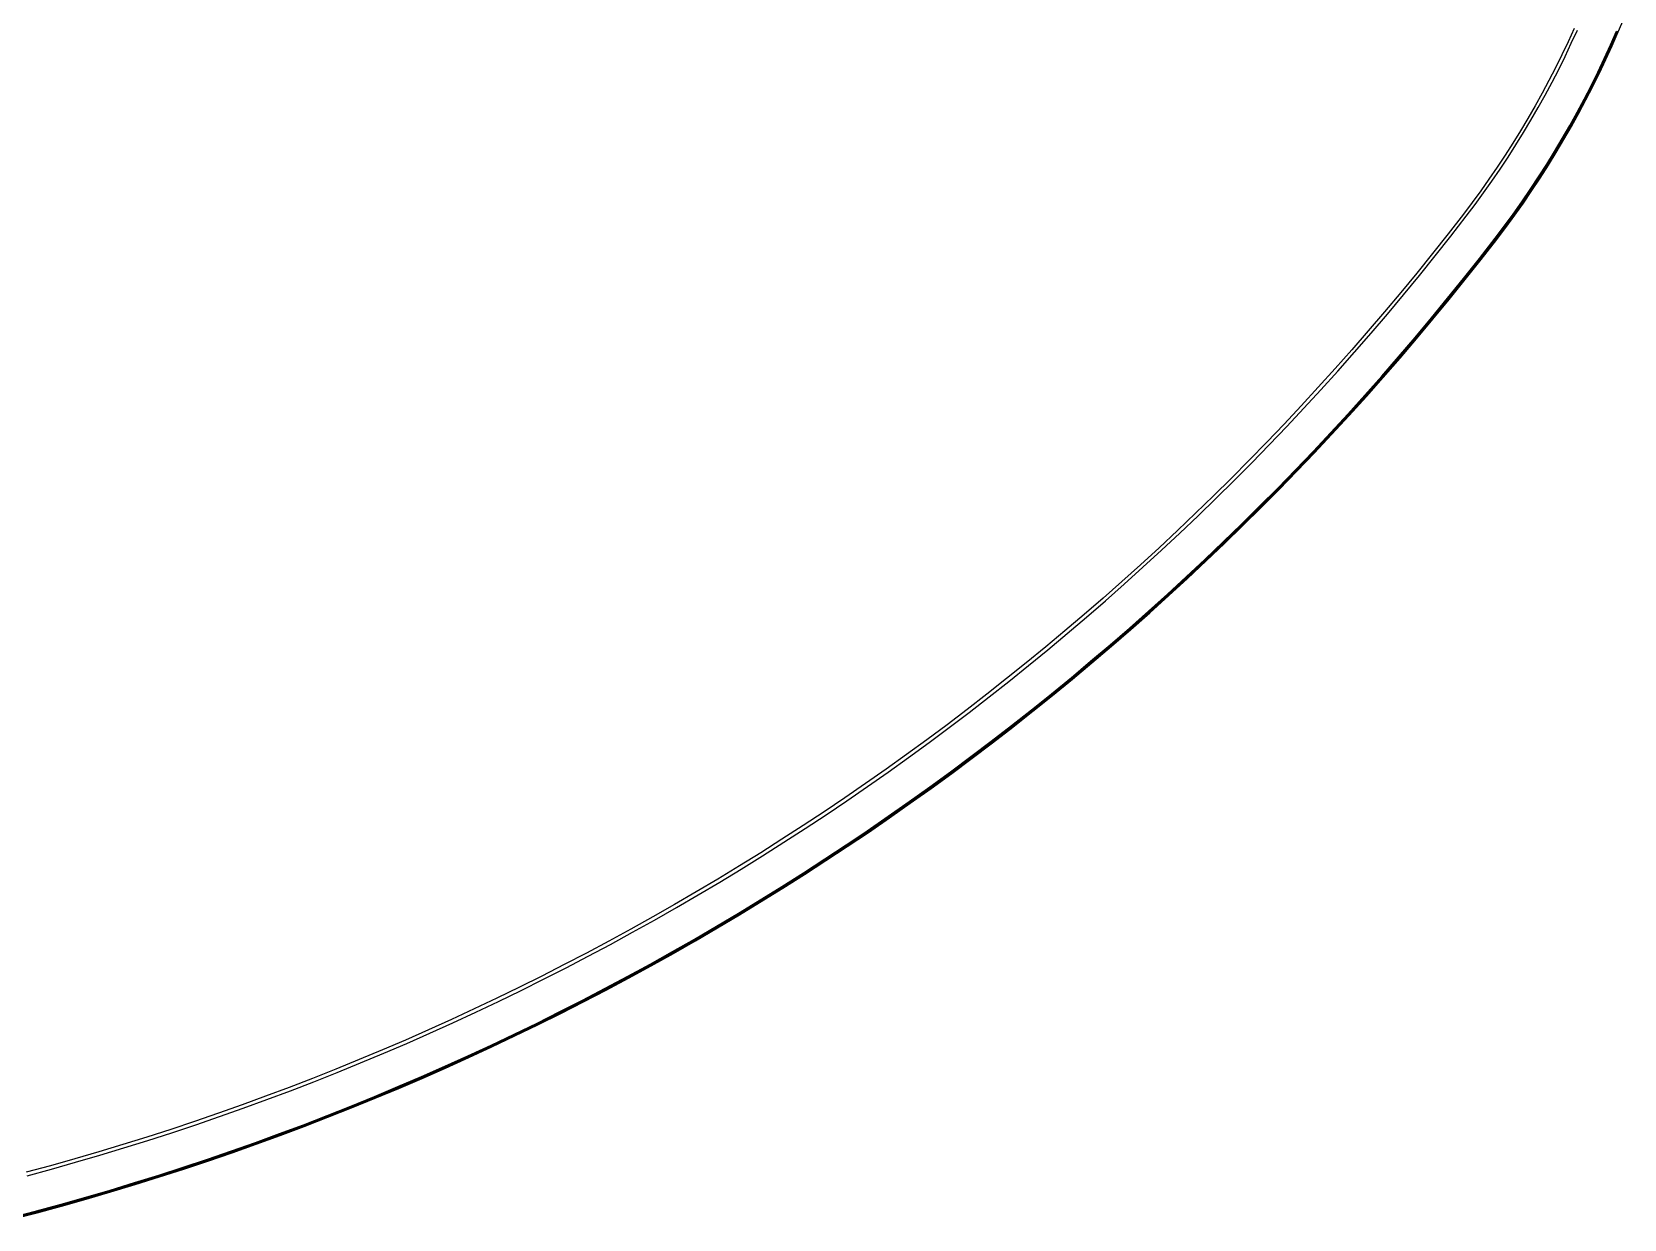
# Model space of a CAD drawing. Header units: millimetres. Extents: x 188.6 to 263.2, y 40.1 to 120.1.
# Drawn here: x 252.2064 to 252.492, y 57.1146 to 57.3277 of the extents above; entities that cross this region are included whole.
import ezdxf

# ---------------------------------------------------------------- set-up
doc = ezdxf.new("R2010")
doc.units = ezdxf.units.MM
doc.layers.add('ARQ', color=8, linetype='Continuous')

# ---------------------------------------------------------------- blocks, each defined once
blk = doc.blocks.new('arq-3pav')
at = {"layer": 'ARQ'}
for p, q in [((47.47461, 17.07143), (47.47353, 17.06907)), ((47.47412, 17.0688), (47.4752, 17.07116)), ((47.48114, 17.06851), (47.48222, 17.07098)), ((47.48228, 17.07095), (47.4812, 17.06848)), ((47.48243, 17.07089), (47.48135, 17.06841)), ((47.48247, 17.07088), (47.48138, 17.0684)), ((47.48146, 17.06836), (47.48255, 17.07084)), ((47.48255, 17.07084), (47.48359, 17.07334)), ((47.47353, 17.06907), (47.47242, 17.06673)), ((47.473, 17.06645), (47.47412, 17.0688)), ((47.48002, 17.06605), (47.48114, 17.06851)), ((47.4812, 17.06848), (47.48008, 17.06602)), ((47.48135, 17.06841), (47.48022, 17.06595)), ((47.48138, 17.0684), (47.48026, 17.06594)), ((47.48034, 17.0659), (47.48146, 17.06836)), ((47.47242, 17.06673), (47.47127, 17.06441)), ((47.47185, 17.06412), (47.473, 17.06645)), ((47.47886, 17.06361), (47.48002, 17.06605)), ((47.48008, 17.06602), (47.47892, 17.06358)), ((47.48022, 17.06595), (47.47906, 17.06351)), ((47.48026, 17.06594), (47.4791, 17.0635)), ((47.47918, 17.06346), (47.48034, 17.0659)), ((47.47009, 17.06211), (47.46887, 17.05983)), ((47.47127, 17.06441), (47.47009, 17.06211)), ((47.47066, 17.06181), (47.47185, 17.06412)), ((47.47766, 17.06119), (47.47886, 17.06361)), ((47.47892, 17.06358), (47.47772, 17.06116)), ((47.47906, 17.06351), (47.47787, 17.06109)), ((47.4791, 17.0635), (47.4779, 17.06107)), ((47.47798, 17.06103), (47.47918, 17.06346)), ((47.46887, 17.05983), (47.46762, 17.05757)), ((47.46818, 17.05725), (47.46944, 17.05952)), ((47.46944, 17.05952), (47.47066, 17.06181)), ((47.47642, 17.05879), (47.47766, 17.06119)), ((47.47772, 17.06116), (47.47649, 17.05876)), ((47.47787, 17.06109), (47.47663, 17.05868)), ((47.4779, 17.06107), (47.47666, 17.05867)), ((47.47674, 17.05863), (47.47798, 17.06103)), ((47.46762, 17.05757), (47.46632, 17.05532)), ((47.46688, 17.055), (47.46818, 17.05725)), ((47.47384, 17.05405), (47.47515, 17.05641)), ((47.47522, 17.05638), (47.47391, 17.05401)), ((47.47515, 17.05641), (47.47642, 17.05879)), ((47.47649, 17.05876), (47.47522, 17.05638)), ((47.47663, 17.05868), (47.47536, 17.0563)), ((47.47666, 17.05867), (47.47539, 17.05628)), ((47.47547, 17.05624), (47.47674, 17.05863)), ((47.46632, 17.05532), (47.465, 17.0531)), ((47.46555, 17.05277), (47.46688, 17.055)), ((47.4725, 17.05171), (47.47384, 17.05405)), ((47.47391, 17.05401), (47.47256, 17.05167)), ((47.47404, 17.05394), (47.4727, 17.05159)), ((47.47408, 17.05392), (47.47273, 17.05157)), ((47.4728, 17.05153), (47.47415, 17.05387)), ((47.47536, 17.0563), (47.47404, 17.05394)), ((47.47539, 17.05628), (47.47408, 17.05392)), ((47.47415, 17.05387), (47.47547, 17.05624)), ((47.46364, 17.0509), (47.46225, 17.04872)), ((47.465, 17.0531), (47.46364, 17.0509)), ((47.46418, 17.05056), (47.46555, 17.05277)), ((47.47111, 17.04939), (47.4725, 17.05171)), ((47.47256, 17.05167), (47.47118, 17.04935)), ((47.47263, 17.05163), (47.47125, 17.04931)), ((47.47273, 17.05157), (47.47134, 17.04925)), ((47.47142, 17.0492), (47.4728, 17.05153)), ((47.4727, 17.05159), (47.47263, 17.05163)), ((47.46225, 17.04872), (47.46082, 17.04656)), ((47.46135, 17.0462), (47.46279, 17.04837)), ((47.46279, 17.04837), (47.46418, 17.05056)), ((47.4697, 17.04709), (47.47111, 17.04939)), ((47.47118, 17.04935), (47.46976, 17.04705)), ((47.47125, 17.04931), (47.46983, 17.04701)), ((47.47134, 17.04925), (47.46992, 17.04695)), ((47.47, 17.0469), (47.47142, 17.0492)), ((47.46082, 17.04656), (47.45935, 17.04442)), ((47.45988, 17.04406), (47.46135, 17.0462)), ((47.46824, 17.04482), (47.4697, 17.04709)), ((47.46976, 17.04705), (47.4683, 17.04478)), ((47.46983, 17.04701), (47.46837, 17.04473)), ((47.46992, 17.04695), (47.46847, 17.04467)), ((47.46854, 17.04462), (47.47, 17.0469)), ((47.45786, 17.04231), (47.45633, 17.04022)), ((47.45935, 17.04442), (47.45786, 17.04231)), ((47.45838, 17.04194), (47.45988, 17.04406)), ((47.46522, 17.04034), (47.46675, 17.04257)), ((47.46681, 17.04253), (47.46528, 17.0403)), ((47.46688, 17.04248), (47.46535, 17.04025)), ((47.46697, 17.04242), (47.46544, 17.04018)), ((47.46552, 17.04013), (47.46705, 17.04237)), ((47.46675, 17.04257), (47.46824, 17.04482)), ((47.4683, 17.04478), (47.46681, 17.04253)), ((47.46837, 17.04473), (47.46688, 17.04248)), ((47.46847, 17.04467), (47.46697, 17.04242)), ((47.46705, 17.04237), (47.46854, 17.04462)), ((47.45633, 17.04022), (47.45476, 17.03815)), ((47.45528, 17.03776), (47.45685, 17.03984)), ((47.45685, 17.03984), (47.45838, 17.04194)), ((47.46366, 17.03813), (47.46522, 17.04034)), ((47.46528, 17.0403), (47.46372, 17.03809)), ((47.46535, 17.04025), (47.46379, 17.03804)), ((47.46544, 17.04018), (47.46388, 17.03798)), ((47.46396, 17.03793), (47.46552, 17.04013)), ((47.45476, 17.03815), (47.45201, 17.0346)), ((47.45251, 17.0342), (47.45528, 17.03776)), ((47.46207, 17.03596), (47.46366, 17.03813)), ((47.46372, 17.03809), (47.46213, 17.03591)), ((47.46379, 17.03804), (47.4622, 17.03586)), ((47.46388, 17.03798), (47.46229, 17.0358)), ((47.46236, 17.03574), (47.46396, 17.03793)), ((47.45201, 17.0346), (47.44921, 17.03106)), ((47.44972, 17.03066), (47.45251, 17.0342)), ((47.45764, 17.03019), (47.46044, 17.0338)), ((47.4605, 17.03376), (47.45769, 17.03014)), ((47.46057, 17.0337), (47.45776, 17.03009)), ((47.46066, 17.03364), (47.45785, 17.03002)), ((47.45792, 17.02997), (47.46073, 17.03358)), ((47.46044, 17.0338), (47.46207, 17.03596)), ((47.46213, 17.03591), (47.4605, 17.03376)), ((47.4622, 17.03586), (47.46057, 17.0337)), ((47.46229, 17.0358), (47.46066, 17.03364)), ((47.46073, 17.03358), (47.46236, 17.03574)), ((47.44921, 17.03106), (47.44638, 17.02755)), ((47.44688, 17.02715), (47.44972, 17.03066)), ((47.4548, 17.0266), (47.45764, 17.03019)), ((47.45769, 17.03014), (47.45486, 17.02655)), ((47.45776, 17.03009), (47.45493, 17.0265)), ((47.45785, 17.03002), (47.45501, 17.02643)), ((47.45508, 17.02638), (47.45792, 17.02997)), ((47.44638, 17.02755), (47.44352, 17.02407)), ((47.44401, 17.02366), (47.44688, 17.02715)), ((47.45193, 17.02304), (47.4548, 17.0266)), ((47.45486, 17.02655), (47.45198, 17.02299)), ((47.45493, 17.0265), (47.45205, 17.02294)), ((47.45501, 17.02643), (47.45214, 17.02287)), ((47.45221, 17.02281), (47.45508, 17.02638)), ((47.44352, 17.02407), (47.44063, 17.02061)), ((47.44112, 17.0202), (47.44401, 17.02366)), ((47.44903, 17.0195), (47.45193, 17.02304)), ((47.45198, 17.02299), (47.44908, 17.01946)), ((47.45205, 17.02294), (47.44915, 17.0194)), ((47.45214, 17.02287), (47.44923, 17.01933)), ((47.4493, 17.01927), (47.45221, 17.02281)), ((47.44063, 17.02061), (47.4377, 17.01719)), ((47.43819, 17.01677), (47.44112, 17.0202)), ((47.44609, 17.016), (47.44903, 17.0195)), ((47.44908, 17.01946), (47.44614, 17.01595)), ((47.44915, 17.0194), (47.44621, 17.01589)), ((47.44923, 17.01933), (47.44629, 17.01582)), ((47.44636, 17.01576), (47.4493, 17.01927)), ((47.4377, 17.01719), (47.43474, 17.01378)), ((47.43522, 17.01336), (47.43819, 17.01677)), ((47.43474, 17.01378), (47.43175, 17.01041)), ((47.44312, 17.01252), (47.44609, 17.016)), ((47.44614, 17.01595), (47.44317, 17.01247)), ((47.44621, 17.01589), (47.44324, 17.01241)), ((47.44629, 17.01582), (47.44332, 17.01234)), ((47.44339, 17.01228), (47.44636, 17.01576)), ((47.43223, 17.00998), (47.43522, 17.01336)), ((47.44012, 17.00906), (47.44312, 17.01252)), ((47.44317, 17.01247), (47.44017, 17.00902)), ((47.44324, 17.01241), (47.44024, 17.00896)), ((47.44332, 17.01234), (47.44032, 17.00889)), ((47.44038, 17.00883), (47.44339, 17.01228)), ((47.43175, 17.01041), (47.42873, 17.00707)), ((47.4292, 17.00663), (47.43223, 17.00998)), ((47.43708, 17.00564), (47.44012, 17.00906)), ((47.44017, 17.00902), (47.43713, 17.00559)), ((47.44024, 17.00896), (47.4372, 17.00554)), ((47.44032, 17.00889), (47.43728, 17.00546)), ((47.43735, 17.0054), (47.44038, 17.00883)), ((47.42873, 17.00707), (47.42568, 17.00375)), ((47.42615, 17.00331), (47.4292, 17.00663)), ((47.43401, 17.00225), (47.43708, 17.00564)), ((47.43713, 17.00559), (47.43407, 17.0022)), ((47.4372, 17.00554), (47.43413, 17.00214)), ((47.43728, 17.00546), (47.43421, 17.00207)), ((47.43428, 17.00201), (47.43735, 17.0054)), ((47.42568, 17.00375), (47.42259, 17.00046)), ((47.42306, 17.00002), (47.42615, 17.00331)), ((47.43092, 16.99888), (47.43401, 17.00225)), ((47.43407, 17.0022), (47.43097, 16.99883)), ((47.43413, 17.00214), (47.43103, 16.99877)), ((47.42259, 17.00046), (47.41948, 16.9972)), ((47.41994, 16.99675), (47.42306, 17.00002)), ((47.43421, 17.00207), (47.43111, 16.9987)), ((47.43118, 16.99864), (47.43428, 17.00201)), ((47.41948, 16.9972), (47.41633, 16.99397)), ((47.41679, 16.99352), (47.41994, 16.99675)), ((47.42779, 16.99554), (47.43092, 16.99888)), ((47.43097, 16.99883), (47.42784, 16.99549)), ((47.43103, 16.99877), (47.4279, 16.99543)), ((47.43111, 16.9987), (47.42798, 16.99536)), ((47.42805, 16.9953), (47.43118, 16.99864)), ((47.41633, 16.99397), (47.41316, 16.99077)), ((47.41362, 16.99032), (47.41679, 16.99352)), ((47.42463, 16.99224), (47.42779, 16.99554)), ((47.42784, 16.99549), (47.42468, 16.99219)), ((47.4279, 16.99543), (47.42474, 16.99213)), ((47.42798, 16.99536), (47.42482, 16.99205)), ((47.42488, 16.99199), (47.42805, 16.9953)), ((47.41316, 16.99077), (47.40995, 16.9876)), ((47.42144, 16.98896), (47.42463, 16.99224)), ((47.42468, 16.99219), (47.42149, 16.98891)), ((47.42474, 16.99213), (47.42155, 16.98885)), ((47.42482, 16.99205), (47.42163, 16.98877)), ((47.42169, 16.98871), (47.42488, 16.99199)), ((47.41041, 16.98714), (47.41362, 16.99032)), ((47.41821, 16.98571), (47.42144, 16.98896)), ((47.42149, 16.98891), (47.41826, 16.98566)), ((47.42155, 16.98885), (47.41833, 16.9856)), ((47.42163, 16.98877), (47.4184, 16.98552)), ((47.41847, 16.98546), (47.42169, 16.98871)), ((47.40995, 16.9876), (47.40672, 16.98446)), ((47.40717, 16.984), (47.41041, 16.98714)), ((47.41496, 16.98249), (47.41821, 16.98571)), ((47.41826, 16.98566), (47.41501, 16.98244)), ((47.41833, 16.9856), (47.41507, 16.98238)), ((47.4184, 16.98552), (47.41515, 16.9823)), ((47.41521, 16.98224), (47.41847, 16.98546)), ((47.40672, 16.98446), (47.40346, 16.98135)), ((47.4039, 16.98088), (47.40717, 16.984)), ((47.41168, 16.97931), (47.41496, 16.98249)), ((47.41501, 16.98244), (47.41173, 16.97926)), ((47.41507, 16.98238), (47.41179, 16.97919)), ((47.41515, 16.9823), (47.41187, 16.97911)), ((47.41193, 16.97905), (47.41521, 16.98224)), ((47.40346, 16.98135), (47.40017, 16.97827)), ((47.4006, 16.9778), (47.4039, 16.98088)), ((47.40837, 16.97615), (47.41168, 16.97931)), ((47.41173, 16.97926), (47.40842, 16.9761)), ((47.40017, 16.97827), (47.39684, 16.97522)), ((47.39728, 16.97475), (47.4006, 16.9778)), ((47.41179, 16.97919), (47.40848, 16.97604)), ((47.41187, 16.97911), (47.40855, 16.97596)), ((47.40861, 16.97589), (47.41193, 16.97905)), ((47.39684, 16.97522), (47.3935, 16.97221)), ((47.39392, 16.97173), (47.39728, 16.97475)), ((47.40503, 16.97303), (47.40837, 16.97615)), ((47.40842, 16.9761), (47.40508, 16.97297)), ((47.40848, 16.97604), (47.40514, 16.97291)), ((47.40855, 16.97596), (47.40521, 16.97283)), ((47.40527, 16.97276), (47.40861, 16.97589)), ((47.3935, 16.97221), (47.39012, 16.96922)), ((47.39054, 16.96874), (47.39392, 16.97173)), ((47.40166, 16.96993), (47.40503, 16.97303)), ((47.40508, 16.97297), (47.4017, 16.96988)), ((47.40514, 16.97291), (47.40176, 16.96981)), ((47.40521, 16.97283), (47.40184, 16.96973)), ((47.4019, 16.96967), (47.40527, 16.97276)), ((47.39012, 16.96922), (47.38671, 16.96627)), ((47.38713, 16.96578), (47.39054, 16.96874)), ((47.39826, 16.96687), (47.40166, 16.96993)), ((47.4017, 16.96988), (47.39831, 16.96682)), ((47.40176, 16.96981), (47.39836, 16.96675)), ((47.40184, 16.96973), (47.39844, 16.96667)), ((47.3985, 16.9666), (47.4019, 16.96967)), ((47.38671, 16.96627), (47.38328, 16.96335)), ((47.3837, 16.96285), (47.38713, 16.96578)), ((47.39483, 16.96384), (47.39826, 16.96687)), ((47.39831, 16.96682), (47.39488, 16.96379)), ((47.39836, 16.96675), (47.39494, 16.96372)), ((47.39844, 16.96667), (47.39501, 16.96364)), ((47.39507, 16.96357), (47.3985, 16.9666)), ((47.38328, 16.96335), (47.37982, 16.96046)), ((47.38023, 16.95996), (47.3837, 16.96285)), ((47.39137, 16.96084), (47.39483, 16.96384)), ((47.39488, 16.96379), (47.39142, 16.96079)), ((47.39494, 16.96372), (47.39148, 16.96072)), ((47.39501, 16.96364), (47.39155, 16.96064)), ((47.39161, 16.96057), (47.39507, 16.96357)), ((47.37982, 16.96046), (47.37633, 16.9576)), ((47.37674, 16.9571), (47.38023, 16.95996)), ((47.38789, 16.95788), (47.39137, 16.96084)), ((47.39142, 16.96079), (47.38794, 16.95782)), ((47.39148, 16.96072), (47.38799, 16.95776)), ((47.39155, 16.96064), (47.38806, 16.95767)), ((47.38812, 16.9576), (47.39161, 16.96057)), ((47.37633, 16.9576), (47.37282, 16.95477)), ((47.37322, 16.95427), (47.37674, 16.9571)), ((47.38438, 16.95494), (47.38789, 16.95788)), ((47.38794, 16.95782), (47.38443, 16.95489)), ((47.38799, 16.95776), (47.38448, 16.95482)), ((47.38806, 16.95767), (47.38455, 16.95474)), ((47.38461, 16.95467), (47.38812, 16.9576)), ((47.37282, 16.95477), (47.36928, 16.95198)), ((47.36968, 16.95148), (47.37322, 16.95427)), ((47.38084, 16.95205), (47.38438, 16.95494)), ((47.38443, 16.95489), (47.38089, 16.95199)), ((47.38448, 16.95482), (47.38094, 16.95192)), ((47.38455, 16.95474), (47.38101, 16.95184)), ((47.38107, 16.95177), (47.38461, 16.95467)), ((47.36928, 16.95198), (47.36572, 16.94922)), ((47.36611, 16.94871), (47.36968, 16.95148)), ((47.37728, 16.94918), (47.38084, 16.95205)), ((47.38089, 16.95199), (47.37732, 16.94912)), ((47.38094, 16.95192), (47.37738, 16.94905)), ((47.38101, 16.95184), (47.37744, 16.94897)), ((47.3775, 16.9489), (47.38107, 16.95177)), ((47.36572, 16.94922), (47.36213, 16.9465)), ((47.36251, 16.94599), (47.36611, 16.94871)), ((47.37369, 16.94635), (47.37728, 16.94918)), ((47.37732, 16.94912), (47.37373, 16.94629)), ((47.37738, 16.94905), (47.37378, 16.94622)), ((47.37744, 16.94897), (47.37385, 16.94613)), ((47.37391, 16.94606), (47.3775, 16.9489)), ((47.36213, 16.9465), (47.35851, 16.94381)), ((47.35889, 16.94329), (47.36251, 16.94599)), ((47.37007, 16.94355), (47.37369, 16.94635)), ((47.37373, 16.94629), (47.37011, 16.94349)), ((47.37378, 16.94622), (47.37016, 16.94342)), ((47.37385, 16.94613), (47.37023, 16.94333)), ((47.37028, 16.94326), (47.37391, 16.94606)), ((47.35851, 16.94381), (47.35487, 16.94115)), ((47.35524, 16.94063), (47.35889, 16.94329)), ((47.36642, 16.94078), (47.37007, 16.94355)), ((47.37011, 16.94349), (47.36647, 16.94072)), ((47.37016, 16.94342), (47.36652, 16.94065)), ((47.37023, 16.94333), (47.36658, 16.94057)), ((47.36664, 16.9405), (47.37028, 16.94326)), ((47.35487, 16.94115), (47.3512, 16.93853)), ((47.35157, 16.938), (47.35524, 16.94063)), ((47.36275, 16.93805), (47.36642, 16.94078)), ((47.36647, 16.94072), (47.36279, 16.93799)), ((47.36652, 16.94065), (47.36285, 16.93792)), ((47.36658, 16.94057), (47.36291, 16.93784)), ((47.36296, 16.93776), (47.36664, 16.9405)), ((47.3512, 16.93853), (47.34751, 16.93594)), ((47.34788, 16.93541), (47.35157, 16.938)), ((47.35906, 16.93535), (47.36275, 16.93805)), ((47.36279, 16.93799), (47.3591, 16.9353)), ((47.36285, 16.93792), (47.35915, 16.93523)), ((47.36291, 16.93784), (47.35921, 16.93514)), ((47.35927, 16.93506), (47.36296, 16.93776)), ((47.34751, 16.93594), (47.3438, 16.93339)), ((47.34416, 16.93285), (47.34788, 16.93541)), ((47.35534, 16.93269), (47.35906, 16.93535)), ((47.3591, 16.9353), (47.35538, 16.93263)), ((47.35915, 16.93523), (47.35543, 16.93256)), ((47.35921, 16.93514), (47.35549, 16.93247)), ((47.35554, 16.9324), (47.35927, 16.93506)), ((47.34006, 16.93087), (47.3363, 16.92838)), ((47.3438, 16.93339), (47.34006, 16.93087)), ((47.34042, 16.93033), (47.34416, 16.93285)), ((47.35159, 16.93007), (47.35534, 16.93269)), ((47.35538, 16.93263), (47.35163, 16.93001)), ((47.35543, 16.93256), (47.35168, 16.92994)), ((47.35549, 16.93247), (47.35174, 16.92985)), ((47.3518, 16.92977), (47.35554, 16.9324)), ((47.3363, 16.92838), (47.33251, 16.92594)), ((47.33286, 16.92539), (47.33665, 16.92785)), ((47.33665, 16.92785), (47.34042, 16.93033)), ((47.34782, 16.92747), (47.35159, 16.93007)), ((47.35163, 16.93001), (47.34786, 16.92741)), ((47.35168, 16.92994), (47.34791, 16.92734)), ((47.35174, 16.92985), (47.34797, 16.92725)), ((47.34802, 16.92718), (47.3518, 16.92977)), ((47.33251, 16.92594), (47.3287, 16.92352)), ((47.32905, 16.92298), (47.33286, 16.92539)), ((47.34403, 16.92492), (47.34782, 16.92747)), ((47.34786, 16.92741), (47.34407, 16.92486)), ((47.34791, 16.92734), (47.34412, 16.92479)), ((47.34797, 16.92725), (47.34418, 16.92469)), ((47.34423, 16.92462), (47.34802, 16.92718)), ((47.3287, 16.92352), (47.32487, 16.92114)), ((47.32521, 16.9206), (47.32905, 16.92298)), ((47.33637, 16.91991), (47.34021, 16.9224)), ((47.34025, 16.92234), (47.33641, 16.91985)), ((47.3403, 16.92226), (47.33645, 16.91978)), ((47.34036, 16.92217), (47.33651, 16.91969)), ((47.33656, 16.91961), (47.34041, 16.9221)), ((47.34021, 16.9224), (47.34403, 16.92492)), ((47.34407, 16.92486), (47.34025, 16.92234)), ((47.34412, 16.92479), (47.3403, 16.92226)), ((47.34418, 16.92469), (47.34036, 16.92217)), ((47.34041, 16.9221), (47.34423, 16.92462)), ((47.32487, 16.92114), (47.32102, 16.9188)), ((47.32136, 16.91825), (47.32521, 16.9206)), ((47.3325, 16.91746), (47.33637, 16.91991)), ((47.33641, 16.91985), (47.33254, 16.9174)), ((47.33645, 16.91978), (47.33259, 16.91733)), ((47.33651, 16.91969), (47.33265, 16.91724)), ((47.33269, 16.91716), (47.33656, 16.91961)), ((47.31715, 16.9165), (47.31325, 16.91423)), ((47.32102, 16.9188), (47.31715, 16.9165)), ((47.31748, 16.91594), (47.32136, 16.91825)), ((47.32862, 16.91505), (47.3325, 16.91746)), ((47.33254, 16.9174), (47.32866, 16.91499)), ((47.33259, 16.91733), (47.3287, 16.91492)), ((47.33265, 16.91724), (47.32876, 16.91482)), ((47.32881, 16.91475), (47.33269, 16.91716)), ((47.31325, 16.91423), (47.30934, 16.912)), ((47.30965, 16.91144), (47.31358, 16.91367)), ((47.31358, 16.91367), (47.31748, 16.91594)), ((47.32471, 16.91267), (47.32862, 16.91505)), ((47.32866, 16.91499), (47.32475, 16.91261)), ((47.3287, 16.91492), (47.32479, 16.91254)), ((47.32876, 16.91482), (47.32485, 16.91244)), ((47.32489, 16.91237), (47.32881, 16.91475)), ((47.30934, 16.912), (47.3054, 16.9098)), ((47.30571, 16.90924), (47.30965, 16.91144)), ((47.32078, 16.91033), (47.32471, 16.91267)), ((47.32475, 16.91261), (47.32081, 16.91027)), ((47.32479, 16.91254), (47.32086, 16.9102)), ((47.32485, 16.91244), (47.32091, 16.9101)), ((47.32096, 16.91003), (47.32489, 16.91237)), ((47.3054, 16.9098), (47.30144, 16.90764)), ((47.30175, 16.90708), (47.30571, 16.90924)), ((47.31285, 16.90577), (47.31683, 16.90803)), ((47.31686, 16.90797), (47.31289, 16.9057)), ((47.31691, 16.90789), (47.31293, 16.90563)), ((47.31683, 16.90803), (47.32078, 16.91033)), ((47.32081, 16.91027), (47.31686, 16.90797)), ((47.32086, 16.9102), (47.31691, 16.90789)), ((47.32091, 16.9101), (47.31696, 16.9078)), ((47.317, 16.90772), (47.32096, 16.91003)), ((47.29747, 16.90552), (47.29347, 16.90344)), ((47.29377, 16.90286), (47.29777, 16.90495)), ((47.30144, 16.90764), (47.29747, 16.90552)), ((47.29777, 16.90495), (47.30175, 16.90708)), ((47.30886, 16.90354), (47.31285, 16.90577)), ((47.31289, 16.9057), (47.30889, 16.90348)), ((47.31293, 16.90563), (47.30893, 16.9034)), ((47.31298, 16.90553), (47.30899, 16.9033)), ((47.30903, 16.90323), (47.31303, 16.90545)), ((47.31696, 16.9078), (47.31298, 16.90553)), ((47.31303, 16.90545), (47.317, 16.90772)), ((47.29347, 16.90344), (47.28945, 16.90139)), ((47.28974, 16.90081), (47.29377, 16.90286)), ((47.30484, 16.90135), (47.30886, 16.90354)), ((47.30889, 16.90348), (47.30487, 16.90128)), ((47.30893, 16.9034), (47.30492, 16.90121)), ((47.30899, 16.9033), (47.30497, 16.90111)), ((47.30501, 16.90103), (47.30903, 16.90323)), ((47.28542, 16.89938), (47.28136, 16.89741)), ((47.28945, 16.90139), (47.28542, 16.89938)), ((47.2857, 16.8988), (47.28974, 16.90081)), ((47.3008, 16.89919), (47.30484, 16.90135)), ((47.30487, 16.90128), (47.30084, 16.89913)), ((47.30492, 16.90121), (47.30088, 16.89905)), ((47.30093, 16.89896), (47.30497, 16.90111)), ((47.30097, 16.89888), (47.30501, 16.90103)), ((47.28136, 16.89741), (47.27729, 16.89548)), ((47.27757, 16.89489), (47.28164, 16.89683)), ((47.28164, 16.89683), (47.2857, 16.8988)), ((47.29267, 16.895), (47.29675, 16.89708)), ((47.29678, 16.89702), (47.2927, 16.89494)), ((47.29682, 16.89694), (47.29274, 16.89486)), ((47.29687, 16.89684), (47.29279, 16.89476)), ((47.29283, 16.89468), (47.29691, 16.89676)), ((47.29675, 16.89708), (47.3008, 16.89919)), ((47.30084, 16.89913), (47.29678, 16.89702)), ((47.30088, 16.89905), (47.29682, 16.89694)), ((47.30093, 16.89896), (47.29687, 16.89684)), ((47.29691, 16.89676), (47.30097, 16.89888)), ((47.2732, 16.89358), (47.2691, 16.89172)), ((47.27729, 16.89548), (47.2732, 16.89358)), ((47.27347, 16.893), (47.27757, 16.89489)), ((47.28858, 16.89296), (47.29267, 16.895)), ((47.2927, 16.89494), (47.28861, 16.8929)), ((47.29274, 16.89486), (47.28865, 16.89282)), ((47.29279, 16.89476), (47.2887, 16.89272)), ((47.28873, 16.89264), (47.29283, 16.89468)), ((47.2691, 16.89172), (47.26497, 16.8899)), ((47.26523, 16.88931), (47.26936, 16.89114)), ((47.26936, 16.89114), (47.27347, 16.893)), ((47.28033, 16.889), (47.28446, 16.89096)), ((47.28449, 16.8909), (47.28036, 16.88894)), ((47.28453, 16.89082), (47.2804, 16.88886)), ((47.28458, 16.89072), (47.28044, 16.88876)), ((47.28446, 16.89096), (47.28858, 16.89296)), ((47.28861, 16.8929), (47.28449, 16.8909)), ((47.28865, 16.89282), (47.28453, 16.89082)), ((47.2887, 16.89272), (47.28458, 16.89072)), ((47.28462, 16.89064), (47.28873, 16.89264)), ((47.26083, 16.88813), (47.25667, 16.88638)), ((47.26497, 16.8899), (47.26083, 16.88813)), ((47.26108, 16.88753), (47.26523, 16.88931)), ((47.27618, 16.88708), (47.28033, 16.889)), ((47.28036, 16.88894), (47.27621, 16.88701)), ((47.2804, 16.88886), (47.27625, 16.88693)), ((47.28044, 16.88876), (47.27629, 16.88683)), ((47.27633, 16.88675), (47.28048, 16.88868)), ((47.28048, 16.88868), (47.28462, 16.89064)), ((47.25667, 16.88638), (47.2525, 16.88468)), ((47.25274, 16.88409), (47.25692, 16.88579)), ((47.25692, 16.88579), (47.26108, 16.88753)), ((47.26782, 16.88335), (47.27201, 16.88519)), ((47.27204, 16.88513), (47.26785, 16.88328)), ((47.27208, 16.88505), (47.26789, 16.8832)), ((47.27201, 16.88519), (47.27618, 16.88708)), ((47.27621, 16.88701), (47.27204, 16.88513)), ((47.27625, 16.88693), (47.27208, 16.88505)), ((47.27629, 16.88683), (47.27212, 16.88495)), ((47.27216, 16.88487), (47.27633, 16.88675)), ((47.24831, 16.88302), (47.2441, 16.8814)), ((47.24433, 16.88079), (47.24854, 16.88242)), ((47.2525, 16.88468), (47.24831, 16.88302)), ((47.24854, 16.88242), (47.25274, 16.88409)), ((47.26362, 16.88154), (47.26782, 16.88335)), ((47.26785, 16.88328), (47.26365, 16.88147)), ((47.26789, 16.8832), (47.26368, 16.88139)), ((47.26793, 16.8831), (47.26373, 16.88129)), ((47.26376, 16.88121), (47.26797, 16.88302)), ((47.27212, 16.88495), (47.26793, 16.8831)), ((47.26797, 16.88302), (47.27216, 16.88487)), ((47.23988, 16.87981), (47.23565, 16.87827)), ((47.2441, 16.8814), (47.23988, 16.87981)), ((47.2401, 16.87921), (47.24433, 16.88079)), ((47.25517, 16.87805), (47.2594, 16.87977)), ((47.25943, 16.87971), (47.25519, 16.87798)), ((47.25946, 16.87963), (47.25523, 16.8779)), ((47.25951, 16.87953), (47.25527, 16.8778)), ((47.2553, 16.87772), (47.25954, 16.87944)), ((47.2594, 16.87977), (47.26362, 16.88154)), ((47.26365, 16.88147), (47.25943, 16.87971)), ((47.26368, 16.88139), (47.25946, 16.87963)), ((47.26373, 16.88129), (47.25951, 16.87953)), ((47.25954, 16.87944), (47.26376, 16.88121)), ((47.2314, 16.87676), (47.22714, 16.8753)), ((47.23565, 16.87827), (47.2314, 16.87676)), ((47.23161, 16.87615), (47.23586, 16.87766)), ((47.23586, 16.87766), (47.2401, 16.87921)), ((47.25091, 16.87636), (47.25517, 16.87805)), ((47.25519, 16.87798), (47.25094, 16.87629)), ((47.25523, 16.8779), (47.25097, 16.87621)), ((47.25527, 16.8778), (47.25101, 16.87611)), ((47.25105, 16.87603), (47.2553, 16.87772)), ((47.22286, 16.87387), (47.21857, 16.87249)), ((47.22714, 16.8753), (47.22286, 16.87387)), ((47.22306, 16.87326), (47.22734, 16.87469)), ((47.22734, 16.87469), (47.23161, 16.87615)), ((47.24236, 16.8731), (47.24665, 16.87471)), ((47.24667, 16.87465), (47.24239, 16.87304)), ((47.2467, 16.87456), (47.24242, 16.87296)), ((47.24674, 16.87446), (47.24246, 16.87285)), ((47.24249, 16.87277), (47.24677, 16.87438)), ((47.24665, 16.87471), (47.25091, 16.87636)), ((47.25094, 16.87629), (47.24667, 16.87465)), ((47.25097, 16.87621), (47.2467, 16.87456)), ((47.25101, 16.87611), (47.24674, 16.87446)), ((47.24677, 16.87438), (47.25105, 16.87603)), ((47.21427, 16.87114), (47.20995, 16.86984)), ((47.21857, 16.87249), (47.21427, 16.87114)), ((47.21445, 16.87053), (47.21876, 16.87187)), ((47.21876, 16.87187), (47.22306, 16.87326)), ((47.23375, 16.87001), (47.23807, 16.87154)), ((47.23809, 16.87147), (47.23378, 16.86994)), ((47.23812, 16.87139), (47.23381, 16.86986)), ((47.23816, 16.87128), (47.23384, 16.86976)), ((47.23387, 16.86967), (47.23819, 16.8712)), ((47.23807, 16.87154), (47.24236, 16.8731)), ((47.24239, 16.87304), (47.23809, 16.87147)), ((47.24242, 16.87296), (47.23812, 16.87139)), ((47.24246, 16.87285), (47.23816, 16.87128)), ((47.23819, 16.8712), (47.24249, 16.87277)), ((47.20563, 16.86857), (47.20129, 16.86735)), ((47.20146, 16.86673), (47.2058, 16.86796)), ((47.20995, 16.86984), (47.20563, 16.86857)), ((47.2058, 16.86796), (47.21013, 16.86922)), ((47.21013, 16.86922), (47.21445, 16.87053)), ((47.22509, 16.86708), (47.22943, 16.86852)), ((47.22945, 16.86845), (47.22511, 16.86701)), ((47.22948, 16.86837), (47.22514, 16.86693)), ((47.22951, 16.86827), (47.22517, 16.86682)), ((47.2252, 16.86674), (47.22954, 16.86818)), ((47.22943, 16.86852), (47.23375, 16.87001)), ((47.23378, 16.86994), (47.22945, 16.86845)), ((47.23381, 16.86986), (47.22948, 16.86837)), ((47.23384, 16.86976), (47.22951, 16.86827)), ((47.22954, 16.86818), (47.23387, 16.86967)), ((47.20129, 16.86735), (47.19693, 16.86617)), ((47.1971, 16.86555), (47.20146, 16.86673)), ((47.21637, 16.86431), (47.22073, 16.86567)), ((47.22075, 16.8656), (47.21639, 16.86424)), ((47.22078, 16.86552), (47.21641, 16.86415)), ((47.22081, 16.86542), (47.21645, 16.86405)), ((47.21647, 16.86396), (47.22084, 16.86533)), ((47.22073, 16.86567), (47.22509, 16.86708)), ((47.22511, 16.86701), (47.22075, 16.8656)), ((47.22514, 16.86693), (47.22078, 16.86552)), ((47.22517, 16.86682), (47.22081, 16.86542)), ((47.22084, 16.86533), (47.2252, 16.86674)), ((47.2076, 16.8617), (47.21199, 16.86298)), ((47.21201, 16.86291), (47.20762, 16.86163)), ((47.21203, 16.86283), (47.20764, 16.86155)), ((47.21207, 16.86272), (47.20767, 16.86144)), ((47.2077, 16.86136), (47.21209, 16.86264)), ((47.21199, 16.86298), (47.21637, 16.86431)), ((47.21639, 16.86424), (47.21201, 16.86291)), ((47.21641, 16.86415), (47.21203, 16.86283)), ((47.21645, 16.86405), (47.21207, 16.86272)), ((47.21209, 16.86264), (47.21647, 16.86396)), ((47.19436, 16.8581), (47.19878, 16.85926)), ((47.19878, 16.85926), (47.20319, 16.86046)), ((47.20321, 16.86039), (47.1988, 16.85919)), ((47.20324, 16.8603), (47.19882, 16.8591)), ((47.20327, 16.8602), (47.19885, 16.859)), ((47.19887, 16.85891), (47.20329, 16.86011)), ((47.20319, 16.86046), (47.2076, 16.8617)), ((47.20762, 16.86163), (47.20321, 16.86039)), ((47.20764, 16.86155), (47.20324, 16.8603)), ((47.20767, 16.86144), (47.20327, 16.8602)), ((47.20329, 16.86011), (47.2077, 16.86136)), ((47.1988, 16.85919), (47.19437, 16.85803)), ((47.19882, 16.8591), (47.19439, 16.85794)), ((47.19885, 16.859), (47.19442, 16.85784)), ((47.19444, 16.85775), (47.19887, 16.85891))]:
    blk.add_line(p, q, dxfattribs=at)

msp = doc.modelspace()

# ---------------------------------------------------------------- block references
msp.add_blockref('arq-3pav', (205.00842, 40.25682))

doc.saveas('drawing.dxf')
